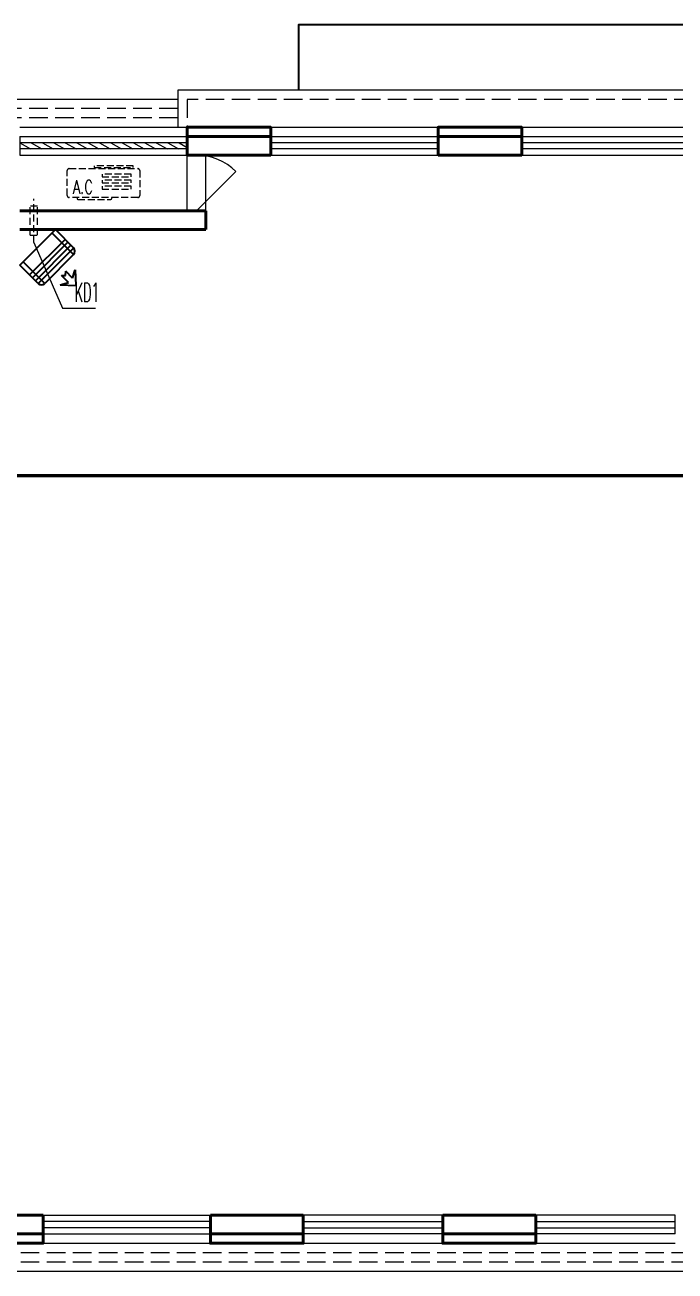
# Model space of a CAD drawing. Extents: x 491024 to 1725648, y 860327 to 1705161.
# Drawn here: x 694136 to 701131, y 1077656 to 1091057 of the extents above; entities that cross this region are included whole.
import ezdxf

# ---------------------------------------------------------------- set-up
doc = ezdxf.new("R2010")
doc.units = 0
doc.header["$LTSCALE"] = 1000
doc.header["$MEASUREMENT"] = 0
doc.linetypes.add('DASH', pattern=[0.35, 0.25, -0.1])
doc.linetypes.add('HIDDEN', pattern=[0.375, 0.25, -0.125])
for name, color, linetype in [('A-AC', 8, 'Continuous'), ('PUB_TEXT', 8, 'Continuous'), ('WIRE-照明', 2, 'Continuous'), ('立面', 8, 'Continuous')]:
    doc.layers.add(name, color=color, linetype=linetype)
for name, color, linetype, lineweight in [('WALL', 8, 'Continuous', 40), ('WINDOW', 8, 'Continuous', 15), ('平面-看线', 8, 'Continuous', 15), ('平面-空调室内机', 8, 'Continuous', 9), ('平面-空调预留孔', 8, 'Continuous', 15)]:
    doc.layers.add(name, color=color, linetype=linetype, lineweight=lineweight)
doc.styles.add('_TCH_DIM', font='SIMPLEX.shx', dxfattribs={"width": 0.7, "bigfont": 'GBCBIG.shx'})

# ---------------------------------------------------------------- blocks, each defined once
blk = doc.blocks.new('QER5Y5WE3')
for p, q in [((236, 408), (404, 419)), ((326, 383), (236, 408)), ((399, 251), (404, 419)), ((-194, 188), (-1, 388)), ((72, 389), (-156, 153)), ((292, -73), (-90, 296)), ((321, -43), (-61, 326)), ((360, -17), (-29, 359)), ((389, 14), (0, 389)), ((72, 389), (387, 86)), ((326, 383), (253, 308)), ((297, 307), (253, 308)), ((299, 264), (297, 307)), ((372, 340), (299, 264)), ((399, 251), (372, 340)), ((194, -188), (-194, 188)), ((387, 86), (159, -151)), ((388, 13), (194, -188))]:
    blk.add_line(p, q)
for centre, start, end in [((36, 352), 46.0154, 136.0154), ((351, 49), 316.0154, 46.0154)]:
    blk.add_arc(centre, 51.3, start, end)
blk = doc.blocks.new('gsergvr')
at = {"layer": '平面-空调预留孔', "linetype": 'DASH', "ltscale": 0.3}
for p, q in [((34075, 17176), (34075, 17166)), ((34085, 17156), (34438, 17156)), ((34448, 17166), (34448, 17176))]:
    blk.add_line(p, q, dxfattribs=at)
blk.add_lwpolyline([(34729, 17176), (33989, 17176, -0.414214), (33969, 17196), (33969, 17466, -0.414214), (33989, 17486), (34729, 17486, -0.414214), (34749, 17466), (34749, 17196, -0.414214)], format="xyb", close=True, dxfattribs=at)
for points in [[(34679, 17515), (34260, 17515), (34260, 17500), (34679, 17500)], [(34658, 17428), (34343, 17428), (34343, 17399), (34658, 17399)], [(34658, 17362), (34343, 17362), (34343, 17333), (34658, 17333)], [(34658, 17296), (34343, 17296), (34343, 17267), (34658, 17267)]]:
    blk.add_lwpolyline(points, close=True, dxfattribs=at)
for centre, start, end in [((34085, 17166), 180, 270), ((34438, 17166), 270, 0)]:
    blk.add_arc(centre, 10, start, end, dxfattribs=at)
at = {"layer": '平面-空调预留孔', "linetype": 'DASH', "ltscale": 0.3, "style": '_TCH_DIM', "width": 0.705882}
blk.add_text('A.C', height=146.9, dxfattribs=at).set_placement((34028, 17216))
blk = doc.blocks.new('dongkong')
at = {"layer": '平面-空调预留孔', "linetype": 'HIDDEN', "ltscale": 0.3}
for p, q in [((-603836, 210821), (-603836, 210511)), ((-603836, 210821), (-603756, 210821)), ((-603796, 210900), (-603796, 210431)), ((-603756, 210821), (-603756, 210511))]:
    blk.add_line(p, q, dxfattribs=at)
blk.add_lwpolyline([(-603756, 210511), (-603836, 210511)], dxfattribs=at)
blk = doc.blocks.new('$DorLib2D$00000114')
at = {"color": 0}
blk.add_line((0.5, 0), (-0.207, 0.707), dxfattribs=at)
blk.add_arc((0.5, 0), 1, 135, 180, dxfattribs=at)
blk = doc.blocks.new('$WINLIB2D$00000039')
at = {"color": 0}
for points in [[(-0.5, 0.5), (-0.5, -0.5)], [(0.5, 0.5), (-0.5, 0.5)], [(0.5, -0.5), (0.5, 0.5)], [(-0.5, 0.1667), (0.5, 0.1667)], [(-0.3839, -0.1667), (-0.448, 0.1667)], [(-0.3159, -0.1667), (-0.38, 0.1667)], [(-0.2479, -0.1667), (-0.312, 0.1667)], [(-0.1799, -0.1667), (-0.244, 0.1667)], [(-0.1119, -0.1667), (-0.176, 0.1667)], [(-0.0439, -0.1667), (-0.108, 0.1667)], [(0.0241, -0.1667), (-0.04, 0.1667)], [(0.0921, -0.1667), (0.028, 0.1667)], [(0.16, -0.1667), (0.0959, 0.1667)], [(0.228, -0.1667), (0.1639, 0.1667)], [(0.296, -0.1667), (0.2319, 0.1667)], [(0.364, -0.1667), (0.2999, 0.1667)], [(0.432, -0.1667), (0.3679, 0.1667)], [(0.5, -0.1667), (0.4359, 0.1667)], [(-0.4519, -0.1667), (-0.5, 0.0836)], [(-0.5, -0.1667), (0.5, -0.1667)], [(0.5, -0.5), (-0.5, -0.5)]]:
    blk.add_lwpolyline(points, dxfattribs=at)
blk = doc.blocks.new('$WINLIB2D$00000001')
at = {"color": 0}
for points in [[(-0.5, 0.5), (-0.5, -0.5)], [(-0.5, 0.5), (0.5, 0.5)], [(0.5, -0.5), (0.5, 0.5)], [(0.5, 0.1667), (-0.5, 0.1667)], [(0.5, -0.1667), (-0.5, -0.1667)], [(-0.5, -0.5), (0.5, -0.5)]]:
    blk.add_lwpolyline(points, dxfattribs=at)
blk = doc.blocks.new('ASDASDFSGH')
at = {"layer": 'WALL', "color": 8}
for p, q in [((1334737.7, 1072047.8), (1334637.7, 1072047.8)), ((1334637.7, 1072047.8), (1334637.7, 1071847.8)), ((1335537.7, 1072047.8), (1334737.7, 1072047.8)), ((1335537.7, 1071847.8), (1335537.7, 1072047.8)), ((1338237.7, 1072047.8), (1337337.7, 1072047.8)), ((1337337.7, 1072047.8), (1337337.7, 1071847.8)), ((1338237.7, 1071847.8), (1338237.7, 1072047.8)), ((1334837.7, 1071847.8), (1334637.7, 1071847.8)), ((1334837.7, 1071847.8), (1335537.7, 1071847.8)), ((1337337.7, 1071847.8), (1338237.7, 1071847.8)), ((1332837.7, 1071247.8), (1334637.7, 1071247.8)), ((1334837.7, 1071247.8), (1334637.7, 1071247.8)), ((1334837.7, 1071047.8), (1334837.7, 1071247.8)), ((1332837.7, 1071047.8), (1334837.7, 1071047.8)), ((1333087.7, 1060447.8), (1332087.7, 1060447.8)), ((1333087.7, 1060247.8), (1333087.7, 1060447.8)), ((1335887.7, 1060447.8), (1334887.7, 1060447.8)), ((1334887.7, 1060447.8), (1334887.7, 1060247.8)), ((1335887.7, 1060247.8), (1335887.7, 1060447.8)), ((1338387.7, 1060447.8), (1337387.7, 1060447.8)), ((1337387.7, 1060447.8), (1337387.7, 1060247.8)), ((1338387.7, 1060247.8), (1338387.7, 1060447.8)), ((1332087.7, 1060247.8), (1333087.7, 1060247.8)), ((1334887.7, 1060247.8), (1335887.7, 1060247.8)), ((1337387.7, 1060247.8), (1338387.7, 1060247.8))]:
    blk.add_line(p, q, dxfattribs=at)
for points in [[(1335537.7, 1072047.8), (1335537.7, 1072147.8), (1334637.7, 1072147.8), (1334637.7, 1072047.8)], [(1338237.7, 1072047.8), (1338237.7, 1072147.8), (1337337.7, 1072147.8), (1337337.7, 1072047.8)], [(1333087.7, 1060247.8), (1333087.7, 1060147.8), (1332087.7, 1060147.8), (1332087.7, 1060247.8)], [(1335887.7, 1060247.8), (1335887.7, 1060147.8), (1334887.7, 1060147.8), (1334887.7, 1060247.8)], [(1338387.7, 1060247.8), (1338387.7, 1060147.8), (1337387.7, 1060147.8), (1337387.7, 1060247.8)]]:
    blk.add_lwpolyline(points, dxfattribs=at)
at = {"layer": 'WINDOW', "color": 8}
for p, q in [((1334637.7, 1071247.8), (1334637.7, 1071847.8)), ((1334837.7, 1071247.8), (1334837.7, 1071847.8))]:
    blk.add_line(p, q, dxfattribs=at)
at = {"layer": '平面-看线', "color": 8}
for points in [[(1293087.7, 1060247.8), (1293087.7, 1059847.8), (1365587.7, 1059847.8), (1365587.7, 1070547.8), (1357887.7, 1070547.8), (1357887.7, 1072447.8), (1349137.7, 1072447.8)], [(1334537.7, 1072447.8), (1327387.7, 1072447.8)], [(1349137.7, 1072147.8), (1349137.7, 1072547.8), (1334537.8, 1072547.8), (1334537.7, 1072147.8)], [(1332837.7, 1072147.8), (1334637.7, 1072147.8)], [(1335537.7, 1072147.8), (1337337.7, 1072147.8)], [(1338237.7, 1072147.8), (1340037.7, 1072147.8)], [(1333087.7, 1060147.8), (1334887.7, 1060147.8)], [(1335887.7, 1060147.8), (1337387.7, 1060147.8)], [(1338387.7, 1060147.8), (1339887.7, 1060147.8)]]:
    blk.add_lwpolyline(points, dxfattribs=at)
at = {"layer": '平面-看线', "color": 8, "linetype": 'DASH', "ltscale": 0.8}
for points in [[(1349037.7, 1072047.8), (1349037.7, 1072447.8), (1334637.8, 1072447.8), (1334637.7, 1072047.8)], [(1293087.7, 1059947.8), (1365487.7, 1059947.8), (1365487.7, 1070447.8), (1357787.7, 1070447.8), (1357787.7, 1072347.8), (1349137.7, 1072347.8)], [(1334537.7, 1072347.8), (1327387.7, 1072347.8)], [(1293087.7, 1060047.8), (1365387.7, 1060047.8), (1365387.7, 1070347.8), (1357687.7, 1070347.8), (1357687.7, 1072247.8), (1349137.7, 1072247.8)], [(1334537.7, 1072247.8), (1327387.7, 1072247.8)]]:
    blk.add_lwpolyline(points, dxfattribs=at)
at = {"layer": '平面-空调预留孔', "color": 8}
for p, q in [((1332987.7, 1070908.7), (1333297.3, 1070202.2)), ((1332987.7, 1070908.7), (1333297.3, 1070202.2)), ((1332987.7, 1070908.7), (1333297.3, 1070202.2)), ((1332987.7, 1070908.7), (1333297.3, 1070202.2)), ((1333297.3, 1070202.2), (1333652, 1070202.2))]:
    blk.add_line(p, q, dxfattribs=at)
at = {"layer": '立面', "color": 8}
blk.add_lwpolyline([(1347837.7, 1072547.8), (1347837.7, 1073247.8), (1335837.8, 1073248.3), (1335837.8, 1072547.8)], dxfattribs=at)
at = {"layer": 'A-AC', "color": 8, "linetype": 'ByBlock', "rotation": 268.9846063388433}
blk.add_blockref('QER5Y5WE3', (1333028.6, 1070856.9), dxfattribs=at)
at = {"layer": 'WINDOW', "color": 8}
for name, p, xscale, yscale, zscale, rotation in [('$WINLIB2D$00000039', (1333737.7, 1071947.8), 1800, 200, 1800, 180.00000000002), ('$WINLIB2D$00000001', (1336437.7, 1071947.8), 1800, 200, 1800, 1.87890327085041e-12), ('$WINLIB2D$00000001', (1339137.7, 1071947.8), 1800, 200, 1800, 1.87890327085041e-12), ('$DorLib2D$00000114', (1334737.7, 1071547.8), -600, -600, -600, 90.00000000030016), ('$WINLIB2D$00000001', (1333987.7, 1060347.8), -1800, 200, -1800, 179.9999999999976), ('$WINLIB2D$00000001', (1336637.7, 1060347.8), 1500, 200, 1500, 179.9999999999976), ('$WINLIB2D$00000001', (1339137.7, 1060347.8), 1500, 200, 1500, 179.9999999999976)]:
    blk.add_blockref(name, p, dxfattribs=dict(at, xscale=xscale, yscale=yscale, zscale=zscale, rotation=rotation))
at = {"layer": '平面-空调室内机', "color": 8, "ltscale": 0.3, "xscale": -1, "rotation": 180}
blk.add_blockref('dongkong', (1936783.7, 1281808.6), dxfattribs=at)
at = {"layer": '平面-空调预留孔', "color": 8}
blk.add_blockref('gsergvr', (1299379.1, 1054216.6), dxfattribs=at)
at = {"layer": 'PUB_TEXT', "color": 8, "style": '_TCH_DIM', "width": 0.494118}
blk.add_text('KD1', height=204, dxfattribs=at).set_placement((1333426.4, 1070270.9))

msp = doc.modelspace()

# ---------------------------------------------------------------- linework, layer by layer
at = {"layer": 'WIRE-照明', "const_width": 35}
msp.add_lwpolyline([(720037, 1086208.6), (692889.2, 1086208.6)], dxfattribs=at)

# ---------------------------------------------------------------- block references
at = {"layer": 'WALL', "color": 252}
msp.add_blockref('ASDASDFSGH', (-638756.7, 17808.4), dxfattribs=at)

doc.saveas('drawing.dxf')
